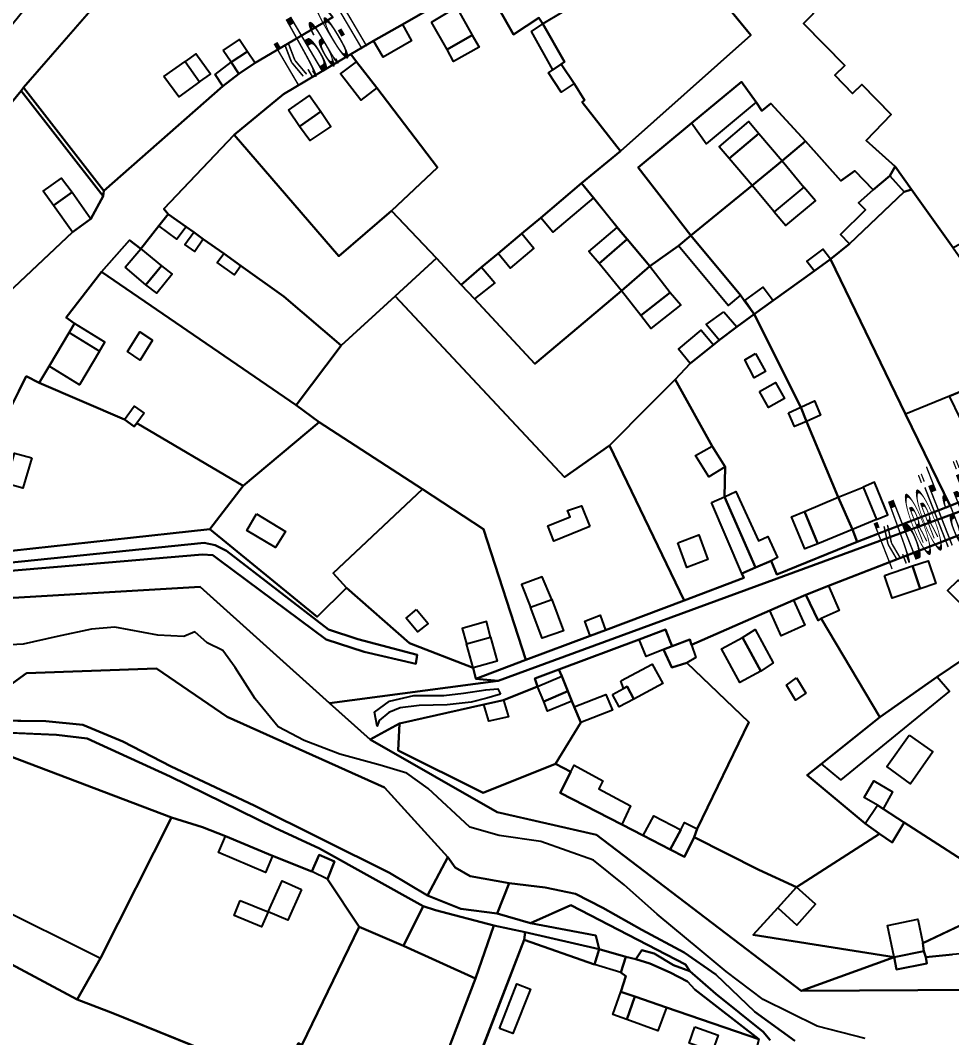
# Model space of a CAD drawing. Extents: x -0.0117 to 0.0179, y -0.0158 to 0.0121.
# Drawn here: x 0.003397 to 0.005361, y -0.00406 to -0.001916 of the extents above; entities that cross this region are included whole.
import ezdxf

# ---------------------------------------------------------------- set-up
doc = ezdxf.new("R2010")
doc.units = 0
doc.header["$MEASUREMENT"] = 0
doc.linetypes.add('DOT', pattern=[1, 0, -1])
doc.layers.get('0').update_dxf_attribs({"linetype": 'CONTINUOUS'})

msp = doc.modelspace()

# ---------------------------------------------------------------- linework, layer by layer
at = {"color": 7, "linetype": 'DOT'}
for points in [[(0.002995, -0.002398), (0.003611, -0.001638), (0.003978, -0.001367), (0.004209, -0.000757), (0.004297, -0.000883), (0.004256, -0.000914), (0.004248, -0.00091), (0.004201, -0.000937), (0.004137, -0.001096), (0.004033, -0.001354), (0.004103, -0.001395), (0.004144, -0.00142), (0.004228, -0.00147), (0.004249, -0.001483), (0.004465, -0.001612), (0.004364, -0.001681), (0.004288, -0.001599), (0.004017, -0.001423), (0.003976, -0.001434), (0.003804, -0.001597), (0.003404, -0.002057), (0.003399, -0.002064), (0.003344, -0.00213)], [(0.00507, -0.001901), (0.005049, -0.001922), (0.005136, -0.002011), (0.005115, -0.002031), (0.005152, -0.00207), (0.005172, -0.002051), (0.005234, -0.002114), (0.005181, -0.002169), (0.005242, -0.002224), (0.005231, -0.002243), (0.005196, -0.002273), (0.005157, -0.002233), (0.005128, -0.002254), (0.005053, -0.00217), (0.00498, -0.002091), (0.004961, -0.002106), (0.004949, -0.002088), (0.004918, -0.002045), (0.004813, -0.002132), (0.0047, -0.002226), (0.004811, -0.002369), (0.004785, -0.002391), (0.004725, -0.002434), (0.004677, -0.002377), (0.004656, -0.002352), (0.004606, -0.00229), (0.004581, -0.002259), (0.004663, -0.002191), (0.004938, -0.001947), (0.004817, -0.001799)], [(0.00433, -0.001851), (0.004203, -0.001924), (0.004142, -0.001959), (0.004094, -0.001987), (0.003952, -0.002071), (0.003848, -0.002157), (0.0037, -0.002313), (0.003709, -0.002324), (0.003689, -0.002349), (0.003651, -0.002397), (0.003627, -0.002379), (0.003568, -0.002446), (0.003494, -0.002542), (0.003511, -0.002555), (0.0035, -0.002574), (0.003458, -0.002645), (0.003437, -0.00268), (0.003409, -0.002666), (0.003345, -0.002795)], [(0.003359, -0.002502), (0.003507, -0.002362), (0.003546, -0.002334), (0.003572, -0.002286), (0.003573, -0.002275), (0.003824, -0.002054), (0.003858, -0.002028), (0.003892, -0.002005), (0.004056, -0.001909)], [(0.005519, -0.002946), (0.005102, -0.003108), (0.005054, -0.003127), (0.005028, -0.003138), (0.004978, -0.00316), (0.004813, -0.003232), (0.004809, -0.003221), (0.004772, -0.003235), (0.004768, -0.003225), (0.004758, -0.0032), (0.004702, -0.003221), (0.004533, -0.003284), (0.004482, -0.003303), (0.004488, -0.00332), (0.004416, -0.003349), (0.004375, -0.003358), (0.004197, -0.003398), (0.004135, -0.003432), (0.004049, -0.003355), (0.004405, -0.003308), (0.00603, -0.002712)], [(0.00603, -0.002712), (0.004405, -0.003308), (0.004358, -0.003304), (0.004463, -0.003264), (0.004599, -0.003213), (0.004631, -0.003201), (0.004797, -0.003139), (0.004923, -0.003091), (0.004919, -0.003082), (0.004948, -0.003069), (0.004981, -0.003055), (0.004993, -0.003084), (0.005162, -0.003015), (0.005358, -0.002939), (0.00561, -0.002837)], [(0.003333, -0.003039), (0.003797, -0.002988), (0.004023, -0.003173), (0.004085, -0.003112), (0.004218, -0.003229), (0.004352, -0.003281), (0.004358, -0.003304), (0.004405, -0.003308), (0.004049, -0.003355), (0.003776, -0.00311), (0.002968, -0.003157)], [(0.003368, -0.003077), (0.003781, -0.003042), (0.003803, -0.003043), (0.003817, -0.003054), (0.004042, -0.003221), (0.004122, -0.003247), (0.004231, -0.003272), (0.004234, -0.003253), (0.004109, -0.00322), (0.004047, -0.0032), (0.003832, -0.003034), (0.003808, -0.003022), (0.003785, -0.003017), (0.003365, -0.00306)], [(0.002968, -0.003157), (0.003776, -0.00311), (0.004049, -0.003355), (0.004135, -0.003432), (0.004403, -0.003585), (0.004612, -0.003633), (0.005044, -0.003962), (0.006834, -0.00395), (0.006756, -0.00406), (0.006634, -0.004231)], [(0.005031, -0.004067), (0.004946, -0.004006), (0.004864, -0.003927), (0.004797, -0.003881), (0.004708, -0.003833), (0.004626, -0.003787), (0.004568, -0.003757), (0.004504, -0.003744), (0.004428, -0.003735), (0.004346, -0.00372), (0.004314, -0.003702), (0.004299, -0.00368), (0.004165, -0.003533), (0.003833, -0.003384), (0.003684, -0.003282), (0.00341, -0.003292), (0.003272, -0.003391)], [(0.004979, -0.004066), (0.004964, -0.004048), (0.004864, -0.003968), (0.004809, -0.00392), (0.0048, -0.003906), (0.004558, -0.003781), (0.004473, -0.003819), (0.004403, -0.003799), (0.004428, -0.003735), (0.004504, -0.003744), (0.004568, -0.003757), (0.004626, -0.003787), (0.004708, -0.003833), (0.004797, -0.003881), (0.004864, -0.003927), (0.004946, -0.004006), (0.005031, -0.004067)], [(0.003288, -0.003858), (0.003517, -0.00398), (0.003592, -0.004009), (0.003926, -0.004144)], [(0.006834, -0.00395), (0.005044, -0.003962), (0.00524, -0.003891), (0.005245, -0.003917), (0.005309, -0.003904), (0.005307, -0.003891), (0.005363, -0.003885)]]:
    msp.add_lwpolyline(points, dxfattribs=at)
at = {"color": 7, "linetype": 'Continuous'}
for points in [[(0.003404, -0.002057), (0.003804, -0.001597), (0.004056, -0.001909), (0.003892, -0.002005), (0.003858, -0.002028), (0.003824, -0.002054), (0.003573, -0.002275)], [(0.003404, -0.002057), (0.003804, -0.001597), (0.004056, -0.001909), (0.003892, -0.002005), (0.003858, -0.002028), (0.003824, -0.002054), (0.003573, -0.002275)], [(0.004668, -0.00166), (0.004731, -0.001714), (0.004739, -0.001707), (0.004766, -0.001739), (0.004784, -0.001761), (0.004817, -0.001799), (0.004938, -0.001947), (0.004663, -0.002191), (0.004582, -0.002088), (0.004587, -0.002084), (0.004565, -0.002049), (0.004538, -0.002008), (0.004545, -0.002003), (0.004499, -0.001923), (0.004491, -0.00191), (0.004437, -0.001945), (0.004371, -0.001828), (0.004475, -0.001769)], [(0.004668, -0.00166), (0.004731, -0.001714), (0.004739, -0.001707), (0.004766, -0.001739), (0.004784, -0.001761), (0.004817, -0.001799), (0.004938, -0.001947), (0.004663, -0.002191), (0.004582, -0.002088), (0.004587, -0.002084), (0.004565, -0.002049), (0.004538, -0.002008), (0.004545, -0.002003), (0.004499, -0.001923), (0.004491, -0.00191), (0.004437, -0.001945), (0.004371, -0.001828), (0.004475, -0.001769)], [(0.005186, -0.001728), (0.005216, -0.001748), (0.005198, -0.001784), (0.005564, -0.001981), (0.005612, -0.002007), (0.005592, -0.002099), (0.005548, -0.002136), (0.005626, -0.002258), (0.005365, -0.002395), (0.005277, -0.002272), (0.005242, -0.002224), (0.005181, -0.002169), (0.005234, -0.002114), (0.005172, -0.002051), (0.005152, -0.00207), (0.005115, -0.002031), (0.005136, -0.002011), (0.005049, -0.001922), (0.00507, -0.001901), (0.005036, -0.001868)], [(0.005186, -0.001728), (0.005216, -0.001748), (0.005198, -0.001784), (0.005564, -0.001981), (0.005612, -0.002007), (0.005592, -0.002099), (0.005548, -0.002136), (0.005626, -0.002258), (0.005365, -0.002395), (0.005277, -0.002272), (0.005242, -0.002224), (0.005181, -0.002169), (0.005234, -0.002114), (0.005172, -0.002051), (0.005152, -0.00207), (0.005115, -0.002031), (0.005136, -0.002011), (0.005049, -0.001922), (0.00507, -0.001901), (0.005036, -0.001868)], [(0.004475, -0.001769), (0.004539, -0.001899), (0.004499, -0.001923), (0.004491, -0.00191), (0.004437, -0.001945), (0.004371, -0.001828)], [(0.004475, -0.001769), (0.004539, -0.001899), (0.004499, -0.001923), (0.004491, -0.00191), (0.004437, -0.001945), (0.004371, -0.001828)], [(0.004264, -0.001919), (0.004317, -0.001888), (0.00435, -0.001947), (0.004297, -0.001977)], [(0.004142, -0.001959), (0.004203, -0.001924), (0.004222, -0.001959), (0.004162, -0.001993)], [(0.004499, -0.001923), (0.004545, -0.002003), (0.004538, -0.002008), (0.00452, -0.00202), (0.004475, -0.001939)], [(0.004297, -0.001977), (0.00435, -0.001947), (0.004365, -0.001972), (0.004311, -0.002002)], [(0.003825, -0.001979), (0.003859, -0.001956), (0.003876, -0.001981), (0.003842, -0.002004)], [(0.003745, -0.002002), (0.003775, -0.002045), (0.003798, -0.002029), (0.003767, -0.001986)], [(0.003842, -0.002004), (0.003876, -0.001981), (0.003892, -0.002005), (0.003858, -0.002028)], [(0.003848, -0.002157), (0.003952, -0.002071), (0.004094, -0.001987), (0.004106, -0.002003), (0.004149, -0.002058), (0.004277, -0.002226), (0.00418, -0.002317), (0.004069, -0.002413)], [(0.003848, -0.002157), (0.003952, -0.002071), (0.004094, -0.001987), (0.004106, -0.002003), (0.004149, -0.002058), (0.004277, -0.002226), (0.00418, -0.002317), (0.004069, -0.002413)], [(0.0037, -0.002034), (0.003745, -0.002002), (0.003775, -0.002045), (0.003731, -0.002077)], [(0.003842, -0.002004), (0.003858, -0.002028), (0.003824, -0.002054), (0.003808, -0.00203)], [(0.004106, -0.002003), (0.004149, -0.002058), (0.004115, -0.002084), (0.004072, -0.002028)], [(0.004538, -0.002008), (0.004565, -0.002049), (0.004538, -0.002067), (0.004511, -0.002026), (0.00452, -0.00202)], [(0.003404, -0.002057), (0.003573, -0.002275), (0.003572, -0.002286), (0.003399, -0.002064)], [(0.004918, -0.002045), (0.004949, -0.002088), (0.004961, -0.002106), (0.00498, -0.002091), (0.005053, -0.00217), (0.005004, -0.002212), (0.004941, -0.002264), (0.004811, -0.002369), (0.0047, -0.002226), (0.004813, -0.002132)], [(0.004918, -0.002045), (0.004949, -0.002088), (0.004961, -0.002106), (0.00498, -0.002091), (0.005053, -0.00217), (0.005004, -0.002212), (0.004941, -0.002264), (0.004811, -0.002369), (0.0047, -0.002226), (0.004813, -0.002132)], [(0.004813, -0.002132), (0.004918, -0.002045), (0.004949, -0.002088), (0.004844, -0.002176)], [(0.003399, -0.002064), (0.003572, -0.002286), (0.003546, -0.002334), (0.003507, -0.002362), (0.003359, -0.002502), (0.003284, -0.002703), (0.003228, -0.002854), (0.003197, -0.002937), (0.003005, -0.00292), (0.002971, -0.002909), (0.002962, -0.002782), (0.002951, -0.002633), (0.002966, -0.002608), (0.002987, -0.002576), (0.003002, -0.002551), (0.003019, -0.002524), (0.003312, -0.002167), (0.003344, -0.00213)], [(0.003399, -0.002064), (0.003572, -0.002286), (0.003546, -0.002334), (0.003507, -0.002362), (0.003359, -0.002502), (0.003284, -0.002703), (0.003228, -0.002854), (0.003197, -0.002937), (0.003005, -0.00292), (0.002971, -0.002909), (0.002962, -0.002782), (0.002951, -0.002633), (0.002966, -0.002608), (0.002987, -0.002576), (0.003002, -0.002551), (0.003019, -0.002524), (0.003312, -0.002167), (0.003344, -0.00213)], [(0.003963, -0.002105), (0.004007, -0.002074), (0.004031, -0.002108), (0.003986, -0.002139)], [(0.003986, -0.002139), (0.004031, -0.002108), (0.004052, -0.002139), (0.004008, -0.002169)], [(0.004955, -0.002154), (0.004892, -0.002207), (0.004871, -0.002182), (0.004934, -0.002129)], [(0.003848, -0.002157), (0.004069, -0.002413), (0.00418, -0.002317), (0.004275, -0.002417), (0.004188, -0.002497), (0.004074, -0.002601), (0.003953, -0.002498), (0.003862, -0.002433), (0.003826, -0.002407), (0.003783, -0.002377), (0.003763, -0.002362), (0.003747, -0.002351), (0.003709, -0.002324), (0.0037, -0.002313)], [(0.003848, -0.002157), (0.004069, -0.002413), (0.00418, -0.002317), (0.004275, -0.002417), (0.004188, -0.002497), (0.004074, -0.002601), (0.003953, -0.002498), (0.003862, -0.002433), (0.003826, -0.002407), (0.003783, -0.002377), (0.003763, -0.002362), (0.003747, -0.002351), (0.003709, -0.002324), (0.0037, -0.002313)], [(0.004955, -0.002154), (0.005004, -0.002212), (0.004941, -0.002264), (0.004892, -0.002207)], [(0.005053, -0.00217), (0.005128, -0.002254), (0.005157, -0.002233), (0.005196, -0.002273), (0.005231, -0.002243), (0.005242, -0.002224), (0.005277, -0.002272), (0.005261, -0.002277), (0.005146, -0.002387), (0.005106, -0.002419), (0.005072, -0.002444), (0.004985, -0.002506), (0.004945, -0.002535), (0.004924, -0.002506), (0.004916, -0.002495), (0.004811, -0.002369), (0.004941, -0.002264), (0.005004, -0.002212)], [(0.005053, -0.00217), (0.005128, -0.002254), (0.005157, -0.002233), (0.005196, -0.002273), (0.005231, -0.002243), (0.005242, -0.002224), (0.005277, -0.002272), (0.005261, -0.002277), (0.005146, -0.002387), (0.005106, -0.002419), (0.005072, -0.002444), (0.004985, -0.002506), (0.004945, -0.002535), (0.004924, -0.002506), (0.004916, -0.002495), (0.004811, -0.002369), (0.004941, -0.002264), (0.005004, -0.002212)], [(0.005004, -0.002212), (0.00505, -0.002267), (0.004987, -0.002319), (0.004941, -0.002264)], [(0.003506, -0.002278), (0.003467, -0.002306), (0.003445, -0.002276), (0.003484, -0.002248)], [(0.005261, -0.002277), (0.005146, -0.002387), (0.005127, -0.002367), (0.00518, -0.002315), (0.005165, -0.0023), (0.005196, -0.002273), (0.005231, -0.002243)], [(0.004581, -0.002259), (0.004606, -0.00229), (0.004677, -0.002377), (0.004725, -0.002434), (0.004665, -0.002486), (0.004575, -0.002562), (0.004482, -0.00264), (0.004355, -0.002503), (0.004327, -0.002473), (0.00437, -0.002436), (0.004405, -0.002407), (0.004455, -0.002365), (0.004495, -0.002332)], [(0.004581, -0.002259), (0.004606, -0.00229), (0.004677, -0.002377), (0.004725, -0.002434), (0.004665, -0.002486), (0.004575, -0.002562), (0.004482, -0.00264), (0.004355, -0.002503), (0.004327, -0.002473), (0.00437, -0.002436), (0.004405, -0.002407), (0.004455, -0.002365), (0.004495, -0.002332)], [(0.004495, -0.002332), (0.004581, -0.002259), (0.004606, -0.00229), (0.00452, -0.002362)], [(0.00505, -0.002267), (0.004987, -0.002319), (0.005012, -0.002348), (0.005074, -0.002296)], [(0.005106, -0.002419), (0.005146, -0.002387), (0.005261, -0.002277), (0.005277, -0.002272), (0.005365, -0.002395), (0.005512, -0.002607), (0.00552, -0.002641), (0.005542, -0.002706), (0.005591, -0.002803), (0.00561, -0.002837), (0.005358, -0.002939), (0.005264, -0.002746)], [(0.005106, -0.002419), (0.005146, -0.002387), (0.005261, -0.002277), (0.005277, -0.002272), (0.005365, -0.002395), (0.005512, -0.002607), (0.00552, -0.002641), (0.005542, -0.002706), (0.005591, -0.002803), (0.00561, -0.002837), (0.005358, -0.002939), (0.005264, -0.002746)], [(0.003506, -0.002278), (0.003546, -0.002334), (0.003507, -0.002362), (0.003467, -0.002306)], [(0.003709, -0.002324), (0.003747, -0.002351), (0.003763, -0.002362), (0.003783, -0.002377), (0.003826, -0.002407), (0.003862, -0.002433), (0.003953, -0.002498), (0.004074, -0.002601), (0.003979, -0.002727), (0.003854, -0.002641), (0.003568, -0.002446), (0.003627, -0.002379), (0.003651, -0.002397), (0.003689, -0.002349)], [(0.003709, -0.002324), (0.003747, -0.002351), (0.003763, -0.002362), (0.003783, -0.002377), (0.003826, -0.002407), (0.003862, -0.002433), (0.003953, -0.002498), (0.004074, -0.002601), (0.003979, -0.002727), (0.003854, -0.002641), (0.003568, -0.002446), (0.003627, -0.002379), (0.003651, -0.002397), (0.003689, -0.002349)], [(0.003689, -0.002349), (0.003709, -0.002324), (0.003747, -0.002351), (0.003727, -0.002377)], [(0.004677, -0.002377), (0.004618, -0.002428), (0.004596, -0.002403), (0.004656, -0.002352)], [(0.003763, -0.002362), (0.003783, -0.002377), (0.003765, -0.002403), (0.003744, -0.002388)], [(0.004811, -0.002369), (0.004916, -0.002495), (0.004924, -0.002506), (0.004945, -0.002535), (0.004908, -0.002562), (0.004871, -0.00259), (0.004859, -0.0026), (0.00481, -0.002639), (0.004778, -0.002673), (0.004725, -0.002726), (0.00464, -0.002812), (0.004545, -0.002879), (0.004188, -0.002497), (0.004275, -0.002417), (0.004327, -0.002473), (0.004355, -0.002503), (0.004482, -0.00264), (0.004575, -0.002562), (0.004665, -0.002486), (0.004725, -0.002434), (0.004785, -0.002391)], [(0.004811, -0.002369), (0.004916, -0.002495), (0.004924, -0.002506), (0.004945, -0.002535), (0.004908, -0.002562), (0.004871, -0.00259), (0.004859, -0.0026), (0.00481, -0.002639), (0.004778, -0.002673), (0.004725, -0.002726), (0.00464, -0.002812), (0.004545, -0.002879), (0.004188, -0.002497), (0.004275, -0.002417), (0.004327, -0.002473), (0.004355, -0.002503), (0.004482, -0.00264), (0.004575, -0.002562), (0.004665, -0.002486), (0.004725, -0.002434), (0.004785, -0.002391)], [(0.004405, -0.002407), (0.004455, -0.002365), (0.00448, -0.002396), (0.00443, -0.002438)], [(0.004677, -0.002377), (0.004725, -0.002434), (0.004665, -0.002486), (0.004618, -0.002428)], [(0.004811, -0.002369), (0.004916, -0.002495), (0.00489, -0.002517), (0.004785, -0.002391)], [(0.003618, -0.002436), (0.003651, -0.002397), (0.003695, -0.002433), (0.003662, -0.002473)], [(0.005072, -0.002444), (0.005106, -0.002419), (0.00509, -0.002398), (0.005056, -0.002423)], [(0.003826, -0.002407), (0.003862, -0.002433), (0.003849, -0.002452), (0.003812, -0.002426)], [(0.004945, -0.002535), (0.004985, -0.002506), (0.005072, -0.002444), (0.005106, -0.002419), (0.005264, -0.002746), (0.005358, -0.002939), (0.005162, -0.003015), (0.005152, -0.002989), (0.005122, -0.002921), (0.005055, -0.002761), (0.005043, -0.002731)], [(0.004945, -0.002535), (0.004985, -0.002506), (0.005072, -0.002444), (0.005106, -0.002419), (0.005264, -0.002746), (0.005358, -0.002939), (0.005162, -0.003015), (0.005152, -0.002989), (0.005122, -0.002921), (0.005055, -0.002761), (0.005043, -0.002731)], [(0.003662, -0.002473), (0.003695, -0.002433), (0.003717, -0.002451), (0.003685, -0.002491)], [(0.004327, -0.002473), (0.00437, -0.002436), (0.004398, -0.002469), (0.004355, -0.002503)], [(0.004725, -0.002434), (0.004768, -0.002489), (0.004706, -0.002538), (0.004665, -0.002486)], [(0.003568, -0.002446), (0.003854, -0.002641), (0.003979, -0.002727), (0.004027, -0.002763), (0.003867, -0.002897), (0.003643, -0.002765), (0.003637, -0.002772), (0.003617, -0.002757), (0.003437, -0.00268), (0.003458, -0.002645), (0.0035, -0.002574), (0.003511, -0.002555), (0.003494, -0.002542)], [(0.003568, -0.002446), (0.003854, -0.002641), (0.003979, -0.002727), (0.004027, -0.002763), (0.003867, -0.002897), (0.003643, -0.002765), (0.003637, -0.002772), (0.003617, -0.002757), (0.003437, -0.00268), (0.003458, -0.002645), (0.0035, -0.002574), (0.003511, -0.002555), (0.003494, -0.002542)], [(0.004985, -0.002506), (0.004945, -0.002535), (0.004925, -0.002506), (0.004964, -0.002478)], [(0.004545, -0.002879), (0.00464, -0.002812), (0.004797, -0.003139), (0.004631, -0.003201), (0.004599, -0.003213), (0.004463, -0.003264), (0.004374, -0.002988), (0.004245, -0.002904), (0.004027, -0.002763), (0.003979, -0.002727), (0.004074, -0.002601), (0.004188, -0.002497)], [(0.004545, -0.002879), (0.00464, -0.002812), (0.004797, -0.003139), (0.004631, -0.003201), (0.004599, -0.003213), (0.004463, -0.003264), (0.004374, -0.002988), (0.004245, -0.002904), (0.004027, -0.002763), (0.003979, -0.002727), (0.004074, -0.002601), (0.004188, -0.002497)], [(0.004706, -0.002538), (0.004768, -0.002489), (0.00479, -0.002515), (0.004727, -0.002565)], [(0.004881, -0.00253), (0.004908, -0.002562), (0.004871, -0.00259), (0.004844, -0.002557)], [(0.004945, -0.002535), (0.005043, -0.002731), (0.005055, -0.002761), (0.005122, -0.002921), (0.005152, -0.002989), (0.005162, -0.003015), (0.004993, -0.003084), (0.004981, -0.003055), (0.004948, -0.003069), (0.004882, -0.00292), (0.004884, -0.002857), (0.004856, -0.002813), (0.004778, -0.002673), (0.00481, -0.002639), (0.004859, -0.0026), (0.004871, -0.00259), (0.004908, -0.002562)], [(0.004945, -0.002535), (0.005043, -0.002731), (0.005055, -0.002761), (0.005122, -0.002921), (0.005152, -0.002989), (0.005162, -0.003015), (0.004993, -0.003084), (0.004981, -0.003055), (0.004948, -0.003069), (0.004882, -0.00292), (0.004884, -0.002857), (0.004856, -0.002813), (0.004778, -0.002673), (0.00481, -0.002639), (0.004859, -0.0026), (0.004871, -0.00259), (0.004908, -0.002562)], [(0.003511, -0.002555), (0.0035, -0.002574), (0.003564, -0.002613), (0.003575, -0.002594)], [(0.003676, -0.00259), (0.00365, -0.002632), (0.003623, -0.002614), (0.003649, -0.002572)], [(0.004859, -0.0026), (0.00481, -0.002639), (0.004785, -0.002609), (0.004833, -0.002569)], [(0.003458, -0.002645), (0.0035, -0.002574), (0.003564, -0.002613), (0.003522, -0.002684)], [(0.004948, -0.002618), (0.004969, -0.002656), (0.004945, -0.002669), (0.004925, -0.002631)], [(0.003409, -0.002666), (0.003437, -0.00268), (0.003617, -0.002757), (0.003637, -0.002772), (0.003643, -0.002765), (0.003867, -0.002897), (0.003797, -0.002988), (0.003333, -0.003039), (0.003299, -0.002969), (0.00331, -0.002928), (0.003323, -0.002879), (0.003345, -0.002795)], [(0.003409, -0.002666), (0.003437, -0.00268), (0.003617, -0.002757), (0.003637, -0.002772), (0.003643, -0.002765), (0.003867, -0.002897), (0.003797, -0.002988), (0.003333, -0.003039), (0.003299, -0.002969), (0.00331, -0.002928), (0.003323, -0.002879), (0.003345, -0.002795)], [(0.00464, -0.002812), (0.004725, -0.002726), (0.004778, -0.002673), (0.004856, -0.002813), (0.004884, -0.002857), (0.004882, -0.00292), (0.004948, -0.003069), (0.004919, -0.003082), (0.004923, -0.003091), (0.004797, -0.003139)], [(0.00464, -0.002812), (0.004725, -0.002726), (0.004778, -0.002673), (0.004856, -0.002813), (0.004884, -0.002857), (0.004882, -0.00292), (0.004948, -0.003069), (0.004919, -0.003082), (0.004923, -0.003091), (0.004797, -0.003139)], [(0.004956, -0.002698), (0.00499, -0.002679), (0.005009, -0.002713), (0.004975, -0.002732)], [(0.005357, -0.002708), (0.00545, -0.002669), (0.005462, -0.002699), (0.005428, -0.002713), (0.005436, -0.002733), (0.00538, -0.002756)], [(0.005043, -0.002731), (0.005072, -0.002718), (0.005085, -0.002748), (0.005055, -0.002761)], [(0.003658, -0.002744), (0.003643, -0.002765), (0.003637, -0.002772), (0.003617, -0.002757), (0.003637, -0.002729)], [(0.005017, -0.002743), (0.005043, -0.002731), (0.005055, -0.002761), (0.00503, -0.002772)], [(0.003797, -0.002988), (0.003867, -0.002897), (0.004027, -0.002763), (0.004245, -0.002904), (0.004057, -0.003081), (0.004085, -0.003112), (0.004023, -0.003173)], [(0.003797, -0.002988), (0.003867, -0.002897), (0.004027, -0.002763), (0.004245, -0.002904), (0.004057, -0.003081), (0.004085, -0.003112), (0.004023, -0.003173)], [(0.003421, -0.002838), (0.003402, -0.002902), (0.003367, -0.002892), (0.003385, -0.002828)], [(0.004856, -0.002813), (0.004884, -0.002857), (0.004849, -0.002878), (0.004821, -0.002833)], [(0.005175, -0.0029), (0.005203, -0.002968), (0.005227, -0.002958), (0.005199, -0.002889)], [(0.004085, -0.003112), (0.004057, -0.003081), (0.004245, -0.002904), (0.004374, -0.002988), (0.004463, -0.003264), (0.004358, -0.003304), (0.004352, -0.003281), (0.004218, -0.003229)], [(0.004085, -0.003112), (0.004057, -0.003081), (0.004245, -0.002904), (0.004374, -0.002988), (0.004463, -0.003264), (0.004358, -0.003304), (0.004352, -0.003281), (0.004218, -0.003229)], [(0.004882, -0.00292), (0.004906, -0.002909), (0.004954, -0.003013), (0.004974, -0.003004), (0.004994, -0.003048), (0.004981, -0.003055), (0.004948, -0.003069)], [(0.005122, -0.002921), (0.005175, -0.0029), (0.005203, -0.002968), (0.005152, -0.002989)], [(0.004855, -0.002932), (0.004882, -0.00292), (0.004948, -0.003069), (0.004919, -0.003082)], [(0.005051, -0.002951), (0.005122, -0.002921), (0.005152, -0.002989), (0.005079, -0.003019)], [(0.003895, -0.002956), (0.003956, -0.002993), (0.003935, -0.003027), (0.003875, -0.002991)], [(0.004598, -0.002983), (0.004522, -0.003014), (0.00451, -0.002981), (0.004557, -0.002962), (0.004551, -0.002949), (0.004581, -0.002939)], [(0.005051, -0.002951), (0.005079, -0.003019), (0.005052, -0.00303), (0.005024, -0.002962)], [(0.005054, -0.003127), (0.005102, -0.003108), (0.005519, -0.002946), (0.005579, -0.003064), (0.005425, -0.003147), (0.005404, -0.003168), (0.005427, -0.003189), (0.005411, -0.003204), (0.005435, -0.00323), (0.005415, -0.003243), (0.005331, -0.0033), (0.00521, -0.003385), (0.005086, -0.003177), (0.00508, -0.003181)], [(0.005054, -0.003127), (0.005102, -0.003108), (0.005519, -0.002946), (0.005579, -0.003064), (0.005425, -0.003147), (0.005404, -0.003168), (0.005427, -0.003189), (0.005411, -0.003204), (0.005435, -0.00323), (0.005415, -0.003243), (0.005331, -0.0033), (0.00521, -0.003385), (0.005086, -0.003177), (0.00508, -0.003181)], [(0.004784, -0.003017), (0.004828, -0.003), (0.004847, -0.003052), (0.004803, -0.003069)], [(0.00522, -0.003086), (0.005279, -0.003066), (0.005295, -0.003114), (0.005236, -0.003134)], [(0.005295, -0.003114), (0.005279, -0.003066), (0.005312, -0.003055), (0.005328, -0.003103)], [(0.004473, -0.003153), (0.004518, -0.003137), (0.004498, -0.003089), (0.004454, -0.003105)], [(0.00508, -0.003181), (0.005054, -0.003127), (0.005102, -0.003108), (0.005124, -0.00316), (0.005086, -0.003177)], [(0.005425, -0.003147), (0.005404, -0.003168), (0.005353, -0.003118), (0.005375, -0.003096)], [(0.004754, -0.003242), (0.004772, -0.003235), (0.004809, -0.003221), (0.004813, -0.003232), (0.004978, -0.00316), (0.005028, -0.003138), (0.005054, -0.003127), (0.00508, -0.003181), (0.005086, -0.003177), (0.00521, -0.003385), (0.005087, -0.003483), (0.005057, -0.003507), (0.005179, -0.003609), (0.005209, -0.003631), (0.005034, -0.003743), (0.004955, -0.003707), (0.004818, -0.003638), (0.004825, -0.00362), (0.004934, -0.003395), (0.004803, -0.00327), (0.004771, -0.00328)], [(0.004754, -0.003242), (0.004772, -0.003235), (0.004809, -0.003221), (0.004813, -0.003232), (0.004978, -0.00316), (0.005028, -0.003138), (0.005054, -0.003127), (0.00508, -0.003181), (0.005086, -0.003177), (0.00521, -0.003385), (0.005087, -0.003483), (0.005057, -0.003507), (0.005179, -0.003609), (0.005209, -0.003631), (0.005034, -0.003743), (0.004955, -0.003707), (0.004818, -0.003638), (0.004825, -0.00362), (0.004934, -0.003395), (0.004803, -0.00327), (0.004771, -0.00328)], [(0.004518, -0.003137), (0.004543, -0.003203), (0.004498, -0.003218), (0.004473, -0.003153)], [(0.004978, -0.00316), (0.005028, -0.003138), (0.005052, -0.003191), (0.005002, -0.003213)], [(0.004233, -0.003158), (0.004257, -0.003187), (0.004235, -0.003205), (0.004211, -0.003176)], [(0.004631, -0.003201), (0.004599, -0.003213), (0.004588, -0.003182), (0.00462, -0.00317)], [(0.004338, -0.00323), (0.004389, -0.003216), (0.00438, -0.003183), (0.004329, -0.003198)], [(0.004352, -0.003281), (0.004338, -0.00323), (0.004389, -0.003216), (0.004403, -0.003267)], [(0.004533, -0.003284), (0.004702, -0.003221), (0.004758, -0.0032), (0.004768, -0.003225), (0.004772, -0.003235), (0.004754, -0.003242), (0.004771, -0.00328), (0.004803, -0.00327), (0.004934, -0.003395), (0.004825, -0.00362), (0.004818, -0.003638), (0.004798, -0.003679), (0.004768, -0.003664), (0.004711, -0.003634), (0.004666, -0.003611), (0.004536, -0.003544), (0.004558, -0.0035), (0.004526, -0.003483), (0.004579, -0.003396), (0.004565, -0.003363), (0.00456, -0.003351), (0.004552, -0.00333), (0.004539, -0.003298)], [(0.004533, -0.003284), (0.004702, -0.003221), (0.004758, -0.0032), (0.004768, -0.003225), (0.004772, -0.003235), (0.004754, -0.003242), (0.004771, -0.00328), (0.004803, -0.00327), (0.004934, -0.003395), (0.004825, -0.00362), (0.004818, -0.003638), (0.004798, -0.003679), (0.004768, -0.003664), (0.004711, -0.003634), (0.004666, -0.003611), (0.004536, -0.003544), (0.004558, -0.0035), (0.004526, -0.003483), (0.004579, -0.003396), (0.004565, -0.003363), (0.00456, -0.003351), (0.004552, -0.00333), (0.004539, -0.003298)], [(0.004702, -0.003221), (0.004758, -0.0032), (0.004768, -0.003225), (0.004772, -0.003235), (0.004754, -0.003242), (0.004717, -0.003257)], [(0.00492, -0.003217), (0.004959, -0.003288), (0.004915, -0.003312), (0.004876, -0.003241)], [(0.004959, -0.003288), (0.00492, -0.003217), (0.004947, -0.0032), (0.004985, -0.00327)], [(0.004803, -0.00327), (0.004771, -0.00328), (0.004754, -0.003242), (0.004772, -0.003235), (0.004809, -0.003221), (0.004813, -0.003232), (0.004822, -0.003259)], [(0.005057, -0.003507), (0.005087, -0.003483), (0.00521, -0.003385), (0.005331, -0.0033), (0.005415, -0.003243), (0.005435, -0.00323), (0.005498, -0.003297), (0.005448, -0.003346), (0.005489, -0.003428), (0.005634, -0.003565), (0.005619, -0.003611), (0.005613, -0.003629), (0.005593, -0.00369), (0.005553, -0.003767), (0.005541, -0.003786), (0.005506, -0.003764), (0.005261, -0.003607), (0.005236, -0.003649), (0.005209, -0.003631), (0.005179, -0.003609)], [(0.005057, -0.003507), (0.005087, -0.003483), (0.00521, -0.003385), (0.005331, -0.0033), (0.005415, -0.003243), (0.005435, -0.00323), (0.005498, -0.003297), (0.005448, -0.003346), (0.005489, -0.003428), (0.005634, -0.003565), (0.005619, -0.003611), (0.005613, -0.003629), (0.005593, -0.00369), (0.005553, -0.003767), (0.005541, -0.003786), (0.005506, -0.003764), (0.005261, -0.003607), (0.005236, -0.003649), (0.005209, -0.003631), (0.005179, -0.003609)], [(0.004664, -0.003308), (0.00473, -0.003273), (0.004752, -0.003314), (0.004691, -0.003347), (0.004677, -0.00332), (0.004669, -0.003324)], [(0.004197, -0.003398), (0.004375, -0.003358), (0.004416, -0.003349), (0.004488, -0.00332), (0.004482, -0.003303), (0.004533, -0.003284), (0.004539, -0.003298), (0.004552, -0.00333), (0.00456, -0.003351), (0.004565, -0.003363), (0.004579, -0.003396), (0.004526, -0.003483), (0.004373, -0.003544), (0.004194, -0.003455)], [(0.004197, -0.003398), (0.004375, -0.003358), (0.004416, -0.003349), (0.004488, -0.00332), (0.004482, -0.003303), (0.004533, -0.003284), (0.004539, -0.003298), (0.004552, -0.00333), (0.00456, -0.003351), (0.004565, -0.003363), (0.004579, -0.003396), (0.004526, -0.003483), (0.004373, -0.003544), (0.004194, -0.003455)], [(0.004488, -0.00332), (0.004539, -0.003298), (0.004552, -0.00333), (0.004501, -0.003352)], [(0.005034, -0.003302), (0.005054, -0.003334), (0.005032, -0.003349), (0.005013, -0.003317)], [(0.005331, -0.0033), (0.005357, -0.00333), (0.005128, -0.003517), (0.005087, -0.003483), (0.00521, -0.003385)], [(0.004646, -0.003337), (0.004669, -0.003324), (0.004677, -0.00332), (0.004691, -0.003347), (0.00466, -0.003363)], [(0.00441, -0.003336), (0.004381, -0.003345), (0.004348, -0.003353), (0.004297, -0.003359), (0.004238, -0.00336), (0.004198, -0.003365), (0.004174, -0.003375), (0.004154, -0.003392), (0.00415, -0.003404), (0.004144, -0.003374), (0.004176, -0.003351), (0.004227, -0.003339), (0.00429, -0.003339), (0.004332, -0.003334), (0.004379, -0.003327), (0.004404, -0.003325)], [(0.004501, -0.003352), (0.004552, -0.00333), (0.00456, -0.003351), (0.004509, -0.003372)], [(0.004579, -0.003396), (0.004565, -0.003363), (0.004632, -0.003337), (0.004646, -0.00337)], [(0.004375, -0.003358), (0.004416, -0.003349), (0.004427, -0.003384), (0.004385, -0.003393)], [(0.005272, -0.003423), (0.005322, -0.003458), (0.005275, -0.003525), (0.005225, -0.003489)], [(0.003295, -0.003436), (0.003354, -0.003459), (0.003716, -0.003596), (0.003566, -0.003893), (0.003517, -0.00398), (0.003288, -0.003858), (0.003173, -0.003795), (0.003143, -0.003784), (0.003231, -0.003565), (0.003247, -0.00353), (0.00326, -0.003499), (0.003266, -0.003502), (0.003282, -0.003466)], [(0.003295, -0.003436), (0.003354, -0.003459), (0.003716, -0.003596), (0.003566, -0.003893), (0.003517, -0.00398), (0.003288, -0.003858), (0.003173, -0.003795), (0.003143, -0.003784), (0.003231, -0.003565), (0.003247, -0.00353), (0.00326, -0.003499), (0.003266, -0.003502), (0.003282, -0.003466)], [(0.004666, -0.003611), (0.004536, -0.003544), (0.004558, -0.0035), (0.004565, -0.003486), (0.004626, -0.003519), (0.004617, -0.003536), (0.004684, -0.003572)], [(0.005217, -0.003578), (0.005205, -0.00357), (0.005177, -0.003554), (0.005197, -0.003519), (0.005237, -0.003542)], [(0.005205, -0.00357), (0.005217, -0.003578), (0.005261, -0.003607), (0.005236, -0.003649), (0.005209, -0.003631), (0.005179, -0.003609)], [(0.003926, -0.004144), (0.003592, -0.004009), (0.003517, -0.00398), (0.003566, -0.003893), (0.003716, -0.003596), (0.003781, -0.003617), (0.00383, -0.003636), (0.003929, -0.003677), (0.004012, -0.00371), (0.004027, -0.003675), (0.00406, -0.003689), (0.004045, -0.003726), (0.004112, -0.003827), (0.003991, -0.004076), (0.003984, -0.004072), (0.003954, -0.004124), (0.003945, -0.004135), (0.003935, -0.004148)], [(0.003926, -0.004144), (0.003592, -0.004009), (0.003517, -0.00398), (0.003566, -0.003893), (0.003716, -0.003596), (0.003781, -0.003617), (0.00383, -0.003636), (0.003929, -0.003677), (0.004012, -0.00371), (0.004027, -0.003675), (0.00406, -0.003689), (0.004045, -0.003726), (0.004112, -0.003827), (0.003991, -0.004076), (0.003984, -0.004072), (0.003954, -0.004124), (0.003945, -0.004135), (0.003935, -0.004148)], [(0.004768, -0.003664), (0.004711, -0.003634), (0.004733, -0.003593), (0.00479, -0.003622)], [(0.004798, -0.003679), (0.004768, -0.003664), (0.00479, -0.003622), (0.004798, -0.003607), (0.004825, -0.00362), (0.004818, -0.003638)], [(0.005034, -0.003743), (0.005209, -0.003631), (0.005236, -0.003649), (0.005261, -0.003607), (0.005506, -0.003764), (0.005301, -0.003861), (0.005303, -0.003878), (0.005307, -0.003891), (0.005309, -0.003904), (0.005245, -0.003917), (0.00524, -0.003891), (0.004943, -0.003844), (0.004995, -0.003787)], [(0.005034, -0.003743), (0.005209, -0.003631), (0.005236, -0.003649), (0.005261, -0.003607), (0.005506, -0.003764), (0.005301, -0.003861), (0.005303, -0.003878), (0.005307, -0.003891), (0.005309, -0.003904), (0.005245, -0.003917), (0.00524, -0.003891), (0.004943, -0.003844), (0.004995, -0.003787)], [(0.00383, -0.003636), (0.003929, -0.003677), (0.003914, -0.003712), (0.003815, -0.00367)], [(0.004012, -0.00371), (0.004027, -0.003675), (0.00406, -0.003689), (0.004045, -0.003726)], [(0.00399, -0.003748), (0.003961, -0.003813), (0.00392, -0.003795), (0.003949, -0.00373)], [(0.005034, -0.003743), (0.004995, -0.003787), (0.005035, -0.003823), (0.005074, -0.003779)], [(0.003861, -0.003771), (0.00392, -0.003795), (0.003906, -0.003827), (0.003848, -0.003803)], [(0.003308, -0.003824), (0.003331, -0.003776), (0.003566, -0.003893), (0.003517, -0.00398), (0.003288, -0.003858)], [(0.003308, -0.003824), (0.003331, -0.003776), (0.003566, -0.003893), (0.003517, -0.00398), (0.003288, -0.003858)], [(0.005303, -0.003878), (0.00524, -0.003891), (0.005226, -0.003824), (0.00529, -0.003811), (0.005301, -0.003861)], [(0.003926, -0.004144), (0.003935, -0.004148), (0.003945, -0.004135), (0.003954, -0.004124), (0.003984, -0.004072), (0.003991, -0.004076), (0.004112, -0.003827), (0.004205, -0.003867), (0.004357, -0.003936), (0.004229, -0.00427), (0.004179, -0.004397), (0.003872, -0.00427)], [(0.003926, -0.004144), (0.003935, -0.004148), (0.003945, -0.004135), (0.003954, -0.004124), (0.003984, -0.004072), (0.003991, -0.004076), (0.004112, -0.003827), (0.004205, -0.003867), (0.004357, -0.003936), (0.004229, -0.00427), (0.004179, -0.004397), (0.003872, -0.00427)], [(0.00446, -0.003854), (0.004608, -0.003906), (0.004618, -0.003874), (0.004674, -0.00389), (0.004664, -0.003923), (0.004674, -0.003931), (0.004664, -0.003964), (0.004693, -0.003974), (0.00476, -0.003997), (0.004955, -0.004064), (0.0049, -0.004272), (0.004864, -0.004262), (0.004652, -0.004199), (0.00453, -0.004172), (0.004351, -0.004136)], [(0.00446, -0.003854), (0.004608, -0.003906), (0.004618, -0.003874), (0.004674, -0.00389), (0.004664, -0.003923), (0.004674, -0.003931), (0.004664, -0.003964), (0.004693, -0.003974), (0.00476, -0.003997), (0.004955, -0.004064), (0.0049, -0.004272), (0.004864, -0.004262), (0.004652, -0.004199), (0.00453, -0.004172), (0.004351, -0.004136)], [(0.004618, -0.003874), (0.004674, -0.00389), (0.004664, -0.003923), (0.004608, -0.003906)], [(0.005309, -0.003904), (0.005245, -0.003917), (0.00524, -0.003891), (0.005303, -0.003878), (0.005307, -0.003891)], [(0.004408, -0.004041), (0.004444, -0.003947), (0.004473, -0.003958), (0.004436, -0.004052)], [(0.004664, -0.003964), (0.004693, -0.003974), (0.004676, -0.004022), (0.004647, -0.004012)], [(0.004693, -0.003974), (0.00476, -0.003997), (0.004742, -0.004046), (0.004676, -0.004022)], [(0.00482, -0.004038), (0.004869, -0.004055), (0.004857, -0.004089), (0.004808, -0.004072)]]:
    msp.add_lwpolyline(points, close=True, dxfattribs=at)
for points in [[(0.004371, -0.001828), (0.004437, -0.001945), (0.004491, -0.00191), (0.004499, -0.001923), (0.004545, -0.002003), (0.004538, -0.002008), (0.004565, -0.002049), (0.004587, -0.002084), (0.004582, -0.002088), (0.004663, -0.002191), (0.004581, -0.002259), (0.004495, -0.002332), (0.004455, -0.002365), (0.004405, -0.002407), (0.00437, -0.002436), (0.004327, -0.002473), (0.004275, -0.002417), (0.00418, -0.002317), (0.004277, -0.002226), (0.004149, -0.002058), (0.004106, -0.002003), (0.004094, -0.001987), (0.004142, -0.001959), (0.004203, -0.001924), (0.00433, -0.001851)], [(0.004371, -0.001828), (0.004437, -0.001945), (0.004491, -0.00191), (0.004499, -0.001923), (0.004545, -0.002003), (0.004538, -0.002008), (0.004565, -0.002049), (0.004587, -0.002084), (0.004582, -0.002088), (0.004663, -0.002191), (0.004581, -0.002259), (0.004495, -0.002332), (0.004455, -0.002365), (0.004405, -0.002407), (0.00437, -0.002436), (0.004327, -0.002473), (0.004275, -0.002417), (0.00418, -0.002317), (0.004277, -0.002226), (0.004149, -0.002058), (0.004106, -0.002003), (0.004094, -0.001987), (0.004142, -0.001959), (0.004203, -0.001924), (0.00433, -0.001851)], [(0.003365, -0.00306), (0.003785, -0.003017), (0.003808, -0.003022), (0.003832, -0.003034), (0.004047, -0.0032), (0.004109, -0.00322), (0.004234, -0.003253), (0.004231, -0.003272), (0.004122, -0.003247), (0.004042, -0.003221), (0.003817, -0.003054), (0.003803, -0.003043), (0.003781, -0.003042), (0.003368, -0.003077)], [(0.003272, -0.003391), (0.003451, -0.003393), (0.003529, -0.003401), (0.003613, -0.003436), (0.003715, -0.003489), (0.00389, -0.003571), (0.004176, -0.003713), (0.004256, -0.003761), (0.004326, -0.003789), (0.004403, -0.003799), (0.004473, -0.003819), (0.004611, -0.003845), (0.004618, -0.003874), (0.004462, -0.003838), (0.004396, -0.003824), (0.004273, -0.003792), (0.004247, -0.003783), (0.004028, -0.003662), (0.003934, -0.003618), (0.003713, -0.00351), (0.003564, -0.003442), (0.003538, -0.00343), (0.003473, -0.003422), (0.003257, -0.003413)], [(0.004955, -0.004064), (0.00482, -0.003959), (0.004804, -0.003942), (0.004768, -0.003923), (0.004725, -0.003904), (0.004695, -0.003895), (0.004708, -0.003876), (0.004734, -0.003883), (0.004775, -0.003908), (0.004809, -0.00392), (0.004864, -0.003968), (0.004964, -0.004048), (0.004979, -0.004066)]]:
    msp.add_lwpolyline(points, dxfattribs=at)
at = {"color": 7, "linetype": 'DOT'}
for points in [[(0.005277, -0.002272), (0.005365, -0.002395), (0.005512, -0.002607), (0.00552, -0.002641), (0.00545, -0.002669), (0.005357, -0.002708), (0.005264, -0.002746), (0.005106, -0.002419), (0.005146, -0.002387), (0.005261, -0.002277)], [(0.003272, -0.003391), (0.00341, -0.003292), (0.003684, -0.003282), (0.003833, -0.003384), (0.004165, -0.003533), (0.004299, -0.00368), (0.004256, -0.003761), (0.004176, -0.003713), (0.00389, -0.003571), (0.003715, -0.003489), (0.003613, -0.003436), (0.003529, -0.003401), (0.003451, -0.003393)], [(0.004135, -0.003432), (0.004197, -0.003398), (0.004194, -0.003455), (0.004373, -0.003544), (0.004526, -0.003483), (0.004558, -0.0035), (0.004536, -0.003544), (0.004666, -0.003611), (0.004711, -0.003634), (0.004768, -0.003664), (0.004798, -0.003679), (0.004818, -0.003638), (0.004955, -0.003707), (0.005034, -0.003743), (0.004995, -0.003787), (0.004943, -0.003844), (0.00524, -0.003891), (0.005044, -0.003962), (0.004612, -0.003633), (0.004403, -0.003585)], [(0.00326, -0.003499), (0.003257, -0.003413), (0.003257, -0.003413), (0.003473, -0.003422), (0.003538, -0.00343), (0.003564, -0.003442), (0.003713, -0.00351), (0.003934, -0.003618), (0.004028, -0.003662), (0.004247, -0.003783), (0.004205, -0.003867), (0.004112, -0.003827), (0.004045, -0.003726), (0.00406, -0.003689), (0.004027, -0.003675), (0.004012, -0.00371), (0.003929, -0.003677), (0.00383, -0.003636), (0.003781, -0.003617), (0.003716, -0.003596), (0.003354, -0.003459), (0.003295, -0.003436), (0.003282, -0.003466), (0.003266, -0.003502)], [(0.004299, -0.00368), (0.004314, -0.003702), (0.004346, -0.00372), (0.004428, -0.003735), (0.004403, -0.003799), (0.004326, -0.003789), (0.004256, -0.003761)], [(0.005309, -0.003904), (0.005307, -0.003891), (0.005303, -0.003878), (0.005301, -0.003861), (0.005506, -0.003764), (0.005541, -0.003786), (0.005487, -0.003855), (0.005474, -0.003872), (0.005438, -0.003879), (0.005363, -0.003885), (0.005307, -0.003891)], [(0.004247, -0.003783), (0.004273, -0.003792), (0.004396, -0.003824), (0.004357, -0.003936), (0.004205, -0.003867)], [(0.004473, -0.003819), (0.004558, -0.003781), (0.0048, -0.003906), (0.004809, -0.00392), (0.004775, -0.003908), (0.004734, -0.003883), (0.004708, -0.003876), (0.004695, -0.003895), (0.004674, -0.00389), (0.004618, -0.003874), (0.004611, -0.003845)], [(0.004396, -0.003824), (0.004462, -0.003838), (0.00446, -0.003854), (0.004351, -0.004136), (0.00429, -0.004295), (0.004229, -0.00427), (0.004357, -0.003936)], [(0.004462, -0.003838), (0.004618, -0.003874), (0.004608, -0.003906), (0.00446, -0.003854)], [(0.004674, -0.00389), (0.004695, -0.003895), (0.004725, -0.003904), (0.004768, -0.003923), (0.004804, -0.003942), (0.00482, -0.003959), (0.004955, -0.004064), (0.00476, -0.003997), (0.004693, -0.003974), (0.004664, -0.003964), (0.004674, -0.003931), (0.004664, -0.003923)]]:
    msp.add_lwpolyline(points, close=True, dxfattribs=at)
at = {"color": 5, "linetype": 'Continuous'}
msp.add_lwpolyline([(0.005179, -0.004062), (0.005078, -0.004036), (0.004964, -0.00398), (0.004886, -0.003921), (0.004831, -0.003875), (0.00474, -0.0038), (0.004671, -0.003738), (0.004606, -0.003686), (0.004495, -0.003647), (0.004407, -0.003634), (0.004345, -0.003617), (0.004257, -0.003535), (0.004212, -0.003503), (0.004156, -0.003486), (0.004071, -0.003463), (0.003996, -0.003434), (0.003941, -0.003405), (0.003892, -0.003346), (0.00385, -0.00328), (0.003824, -0.003244), (0.003791, -0.003228), (0.003765, -0.003205), (0.003742, -0.003215), (0.003687, -0.003212), (0.003596, -0.003195), (0.003547, -0.003199), (0.003475, -0.003215), (0.003403, -0.003231), (0.003335, -0.003234)], dxfattribs=at)

# ---------------------------------------------------------------- texts
at = {"color": 7}
for s, rotation, width, p in [('г«.Ља\xa0б\xad\xa0п', 30.5, 0.2, (0.0039815, -0.0020563)), ('г«.Љ®®ЇҐа\xa0вЁў\xad\xa0п', 21.4, 0.1875, (0.0052323, -0.0030737))]:
    msp.add_text(s, height=0.000135, rotation=rotation, dxfattribs=dict(at, width=width)).set_placement(p)

doc.saveas('drawing.dxf')
